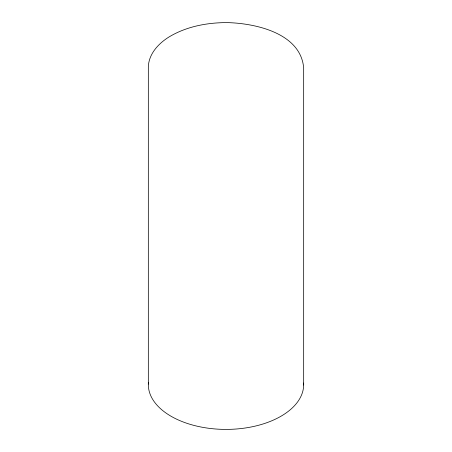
<?xml version="1.0" encoding="UTF-8"?>
<svg xmlns="http://www.w3.org/2000/svg" width="452" height="452" viewBox="0 0 452 452"><rect width="100%" height="100%" fill="white"/><g stroke="black" fill="none" stroke-linecap="round" stroke-linejoin="round"><path stroke-width="0.68" d="M303.671 385.025L303.671 67.913C300.687 33.098 255.25 23.193 226.814 22.6C206.745 22.645 186.151 26.555 168.822 37.087C158.375 43.624 148.708 54.008 148.329 66.975L148.329 384.087M303.631 383.013A77.676 44.844 0 0 1 225.768 429.4A77.676 44.844 0 0 1 148.386 382.748"/></g></svg>
